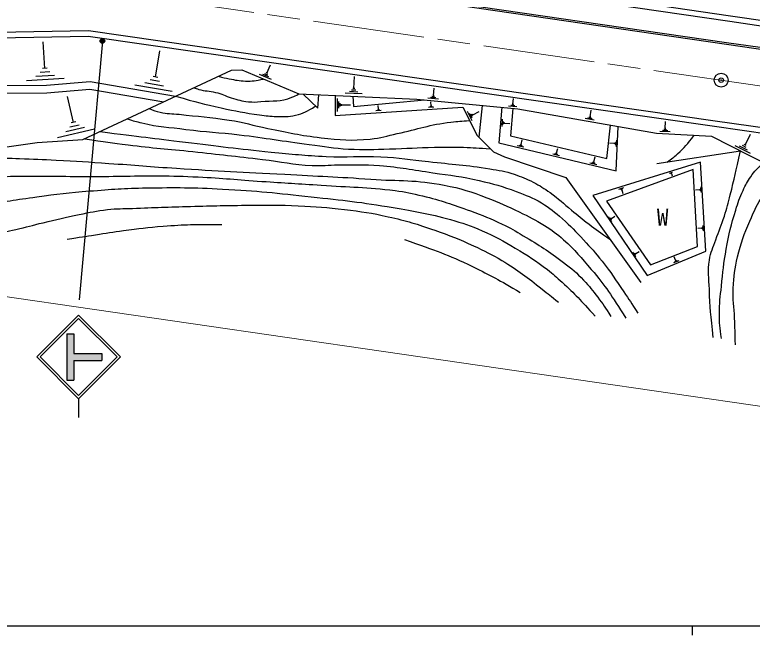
# Model space of a CAD drawing. Units: millimetres, scale not verified. Extents: x 40000 to 680000, y 20000 to 380000.
# Drawn here: x 295091 to 374454, y 204000 to 270776 of the extents above; entities that cross this region are included whole.
import ezdxf
from ezdxf.enums import TextEntityAlignment as Align

# ---------------------------------------------------------------- set-up
doc = ezdxf.new("R2010")
doc.units = ezdxf.units.MM
doc.header["$LTSCALE"] = 1000
doc.header["$PDMODE"] = 32
doc.header["$PDSIZE"] = 500
doc.linetypes.add('CHAIN', pattern=[18.5, 12, -1.5, 3.5, -1.5])
for name, color, linetype, lineweight in [('S-BGD', 7, 'Continuous', 25), ('S-BMK', 2, 'CHAIN', 13), ('S-BMK-SRVR', 3, 'Continuous', 25), ('S-STR-HTXT', 7, 'Continuous', 13), ('S-STR-STRC', 7, 'Continuous', 25), ('S-TTL-BAND', 7, 'Continuous', 25)]:
    doc.layers.add(name, color=color, linetype=linetype, lineweight=lineweight)
doc.styles.add('ＭＳ ゴシック', font='')
doc.styles.get('ＭＳ ゴシック').set_extended_font_data('MS Gothic')

msp = doc.modelspace()

# ---------------------------------------------------------------- hatches: boundary and pattern name
at = {"layer": 'S-STR-STRC'}
msp.add_hatch(color=256, dxfattribs=at).paths.add_polyline_path([(300708, 236449), (301458, 236449), (301458, 234324), (304458, 234324), (304458, 233574), (301458, 233574), (301458, 231449), (300708, 231449)])

# ---------------------------------------------------------------- linework, layer by layer
at = {"layer": 'S-BGD'}
for p, q in [((289475, 282759), (372117, 270677)), ((289389, 282165), (372029, 270083)), ((289030, 279691), (371672, 267609)), ((289059, 279889), (371701, 267807)), ((372116, 270677), (403544, 266067)), ((372029, 270083), (403473, 265471)), ((267886, 268373), (303012, 269088)), ((303012, 269088), (370474, 259366)), ((267853, 267772), (302975, 268487)), ((302975, 268487), (370387, 258772)), ((298318, 265008), (298153, 267859)), ((371670, 267609), (403178, 262989)), ((371701, 267807), (403201, 263188)), ((310222, 264072), (310704, 266888)), ((322231, 264479), (322616, 265392)), ((298850, 264630), (297832, 264571)), ((298572, 265023), (298063, 264993)), ((302409, 257336), (318398, 264819)), ((318398, 264819), (319531, 264831)), ((319531, 264831), (325653, 262253)), ((322718, 263813), (321415, 264362)), ((322447, 264081), (321795, 264356)), ((322339, 264280), (322013, 264417)), ((322313, 264445), (322150, 264513)), ((300424, 263903), (296351, 263669)), ((299383, 264252), (297346, 264135)), ((298492, 263183), (303217, 263582)), ((303217, 263582), (312398, 262011)), ((310656, 263584), (309651, 263756)), ((310474, 264029), (309971, 264115)), ((331582, 262845), (331637, 264118)), ((286516, 263111), (298492, 263183)), ((298528, 262383), (303182, 262776)), ((303182, 262776), (311128, 261417)), ((312026, 262522), (308005, 263210)), ((311090, 263096), (309079, 263440)), ((331695, 262840), (331468, 262850)), ((340144, 262087), (340222, 262890)), ((286538, 262311), (298528, 262383)), ((301415, 259189), (300764, 261980)), ((325653, 262253), (338362, 261698)), ((326116, 262233), (327719, 260706)), ((327719, 260706), (327821, 262158)), ((329564, 262082), (329576, 259933)), ((332467, 262259), (330648, 262339)), ((332020, 262461), (331111, 262501)), ((331801, 262653), (331346, 262673)), ((331461, 261999), (331527, 260907)), ((340277, 261958), (339990, 261986)), ((340216, 262080), (340073, 262094)), ((329813, 260351), (329805, 261780)), ((329954, 260709), (329950, 261424)), ((330096, 260889), (330094, 261246)), ((330238, 260979), (330237, 261157)), ((331527, 260907), (339206, 261616)), ((338362, 261698), (349242, 260648)), ((340685, 261687), (339537, 261798)), ((340409, 261830), (339835, 261885)), ((339890, 260990), (339863, 261415)), ((348753, 261146), (348644, 261157)), ((348699, 261152), (348758, 261760)), ((329576, 259933), (343302, 260827)), ((330238, 261068), (331238, 261074)), ((334531, 260458), (333950, 260421)), ((334382, 260507), (334091, 260488)), ((334305, 260560), (334160, 260551)), ((334265, 260616), (334193, 260611)), ((334229, 260614), (334203, 261020)), ((340206, 260828), (339599, 260788)), ((340050, 260879), (339746, 260859)), ((339970, 260934), (339818, 260925)), ((339928, 260993), (339852, 260988)), ((343302, 260827), (344867, 257765)), ((344332, 259345), (343815, 260356)), ((344377, 260005), (345084, 260367)), ((345391, 261020), (345017, 257615)), ((347492, 260817), (347190, 257005)), ((349108, 260849), (348239, 260933)), ((348704, 260700), (348432, 257760)), ((348899, 260957), (348465, 260999)), ((348799, 261054), (348582, 261075)), ((349242, 260648), (364135, 258031)), ((357009, 259808), (357131, 260503)), ((344304, 259649), (344045, 260155)), ((344340, 259827), (344211, 260080)), ((344409, 259942), (344344, 260068)), ((347533, 258745), (347595, 259536)), ((357453, 259422), (356460, 259597)), ((357222, 259565), (356726, 259653)), ((357116, 259686), (356867, 259730)), ((357071, 259797), (356947, 259819)), ((302006, 258907), (301009, 258674)), ((301664, 259248), (301166, 259131)), ((347627, 258937), (347659, 259332)), ((347714, 259029), (347730, 259227)), ((347797, 259072), (347805, 259171)), ((347801, 259122), (348355, 259078)), ((358791, 255319), (359195, 258899)), ((359828, 253996), (360040, 258750)), ((365091, 258523), (365131, 259289)), ((370387, 258772), (402132, 254211)), ((370474, 259366), (402203, 254807)), ((303687, 258458), (299700, 257528)), ((302598, 258625), (300604, 258159)), ((364135, 258031), (370073, 257707)), ((365621, 258166), (364526, 258224)), ((365353, 258290), (364806, 258319)), ((365222, 258407), (364948, 258421)), ((365159, 258520), (365022, 258527)), ((297514, 257037), (302409, 257336)), ((344867, 257765), (346626, 256006)), ((348432, 257760), (358791, 255319)), ((349578, 256808), (349697, 257307)), ((359844, 257286), (359811, 256554)), ((370073, 257707), (378536, 253403)), ((373681, 256753), (374269, 257909)), ((287132, 255550), (297514, 257037)), ((347190, 257005), (359828, 253996)), ((349883, 256509), (349170, 256679)), ((349722, 256623), (349365, 256708)), ((349650, 256715), (349471, 256758)), ((349622, 256797), (349533, 256819)), ((353405, 255900), (353524, 256399)), ((359608, 256930), (359095, 256953)), ((359610, 256976), (359606, 256884)), ((359685, 257018), (359677, 256835)), ((359762, 257106), (359746, 256740)), ((374255, 255837), (372602, 256677)), ((373926, 256212), (373099, 256632)), ((373803, 256482), (373390, 256692)), ((373784, 256700), (373577, 256805)), ((346626, 256006), (347787, 255469)), ((353711, 255601), (352998, 255771)), ((353550, 255715), (353193, 255800)), ((353477, 255807), (353299, 255850)), ((353450, 255889), (353361, 255910)), ((364201, 254759), (373182, 256126)), ((347787, 255469), (354393, 253262)), ((357733, 254640), (356981, 254819)), ((357563, 254760), (357187, 254849)), ((368894, 254907), (357287, 251312)), ((357487, 254857), (357299, 254902)), ((357458, 254944), (357364, 254966)), ((357411, 254955), (357536, 255482)), ((369457, 245324), (368894, 254907)), ((368079, 254134), (358786, 250709)), ((368571, 245844), (368079, 254134)), ((354393, 253262), (362458, 241953)), ((365558, 253724), (365881, 253825)), ((365649, 253717), (365810, 253767)), ((365699, 253697), (365780, 253722)), ((365729, 253671), (365770, 253684)), ((365750, 253677), (365820, 253451)), ((360092, 252002), (360647, 252174)), ((360248, 251990), (360526, 252076)), ((360334, 251956), (360473, 251999)), ((360386, 251911), (360456, 251932)), ((360421, 251922), (360542, 251533)), ((368766, 251939), (368342, 251915)), ((368763, 251977), (368768, 251902)), ((368822, 252019), (368831, 251867)), ((368878, 252098), (368896, 251795)), ((368930, 252253), (368965, 251647)), ((357287, 251312), (363139, 242706)), ((358786, 250709), (363491, 243869)), ((359341, 248498), (358991, 249012)), ((359305, 248661), (359130, 248919)), ((359312, 248761), (359225, 248889)), ((359342, 248828), (359298, 248892)), ((359320, 248860), (359680, 249105)), ((368985, 247801), (368591, 247778)), ((368983, 247836), (368987, 247766)), ((369037, 247875), (369046, 247734)), ((369089, 247948), (369106, 247667)), ((369138, 248092), (369171, 247529)), ((361923, 245068), (362283, 245313)), ((363139, 242706), (369457, 245324)), ((363491, 243869), (368571, 245844)), ((361944, 244706), (361594, 245220)), ((361908, 244869), (361733, 245126)), ((361915, 244969), (361828, 245097)), ((361945, 245036), (361901, 245100)), ((366198, 244351), (366036, 244740)), ((366544, 244300), (365989, 244070)), ((366383, 244298), (366105, 244183)), ((366290, 244325), (366151, 244267)), ((366232, 244366), (366163, 244337))]:
    msp.add_line(p, q, dxfattribs=at)
for points, knots in [([(316989, 264160), (317545, 264013), (317706, 263977), (318171, 263884), (318845, 263751), (319226, 263662), (319913, 263644), (320678, 263623), (320988, 263689), (321861, 263850)], [0, 0, 0, 0, 1, 1, 1, 2, 2, 2, 3, 3, 3, 3]), ([(314340, 262920), (314592, 262829), (314670, 262810), (314885, 262748), (315578, 262548), (316001, 262589), (316703, 262423), (317380, 262262), (317720, 262038), (318390, 261849), (319101, 261648), (319494, 261471), (320231, 261411), (320754, 261369), (321052, 261377), (321574, 261430), (322883, 261561), (323695, 261391), (324908, 261898), (325206, 262023), (325338, 262064), (325653, 262253)], [0, 0, 0, 0, 1, 1, 1, 2, 2, 2, 3, 3, 3, 4, 4, 4, 5, 5, 5, 6, 6, 6, 7, 7, 7, 7]), ([(312398, 262011), (314730, 261361), (315376, 261170), (317314, 260755), (318914, 260413), (319812, 260219), (321433, 259997), (322144, 259900), (322546, 259837), (323264, 259836), (324060, 259834), (324522, 259786), (325299, 259961), (326191, 260162), (326550, 260398), (327431, 260924)], [0, 0, 0, 0, 1, 1, 1, 2, 2, 2, 3, 3, 3, 4, 4, 4, 5, 5, 5, 5]), ([(309555, 260681), (310081, 260464), (310265, 260407), (310735, 260286), (311509, 260085), (311974, 260154), (312768, 260065), (314879, 259828), (316070, 259755), (318171, 259441), (319812, 259197), (320694, 258863), (322323, 258549), (324557, 258120), (325799, 257786), (328061, 257548), (330118, 257331), (331297, 257187), (333354, 257397), (334504, 257515), (335123, 257746), (336254, 257984), (338511, 258458), (339735, 258972), (342028, 259217), (342813, 259302), (343096, 259343), (344042, 259380)], [0, 0, 0, 0, 1, 1, 1, 2, 2, 2, 3, 3, 3, 4, 4, 4, 5, 5, 5, 6, 6, 6, 7, 7, 7, 8, 8, 8, 9, 9, 9, 9]), ([(307180, 259569), (307912, 259339), (308137, 259292), (308757, 259139), (310581, 258690), (311653, 258687), (313515, 258443), (315748, 258151), (317015, 258124), (319253, 257859), (322200, 257511), (323835, 257191), (326780, 256819), (328433, 256610), (329354, 256410), (331019, 256326), (332734, 256239), (333699, 256290), (335417, 256330), (337314, 256373), (338374, 256488), (340271, 256524), (341485, 256547), (342166, 256556), (343379, 256515), (344518, 256478), (344899, 256449), (346293, 256339)], [0, 0, 0, 0, 1, 1, 1, 2, 2, 2, 3, 3, 3, 4, 4, 4, 5, 5, 5, 6, 6, 6, 7, 7, 7, 8, 8, 8, 9, 9, 9, 9]), ([(304275, 258210), (308736, 257640), (309868, 257495), (313456, 257065), (317053, 256634), (319065, 256357), (322671, 256005), (324980, 255779), (326274, 255642), (328591, 255528), (330897, 255414), (332196, 255615), (334502, 255499), (336508, 255398), (337620, 255184), (339617, 254967), (342192, 254686), (343648, 254624), (346202, 254198), (347234, 254025), (347828, 253958), (348818, 253620), (349651, 253336), (350110, 253145), (350894, 252745), (351637, 252367), (352031, 252109), (352714, 251631), (353662, 250966), (354112, 250486), (355010, 249756), (355729, 249171), (356120, 248828), (356853, 248262), (357723, 247591), (358027, 247385), (359133, 246615)], [0, 0, 0, 0, 1, 1, 1, 2, 2, 2, 3, 3, 3, 4, 4, 4, 5, 5, 5, 6, 6, 6, 7, 7, 7, 8, 8, 8, 9, 9, 9, 10, 10, 10, 11, 11, 11, 12, 12, 12, 12]), ([(302621, 257435), (304869, 257091), (305465, 257009), (307293, 256775), (310002, 256427), (311532, 256342), (314247, 256049), (317175, 255733), (318815, 255560), (321740, 255215), (323830, 254969), (324986, 254661), (327089, 254559), (328175, 254507), (328785, 254613), (329873, 254617), (331619, 254624), (332603, 254685), (334344, 254545), (336601, 254364), (337850, 254107), (340089, 253771), (342034, 253478), (343144, 253404), (345056, 252943), (346636, 252562), (347523, 252327), (349043, 251752), (350130, 251340), (350761, 251129), (351758, 250531), (352706, 249963), (353182, 249552), (354019, 248829), (354972, 248006), (355436, 247466), (356299, 246549), (357112, 245686), (357552, 245187), (358291, 244260), (359272, 243030), (359741, 242278), (360623, 240975), (361228, 240083), (361422, 239790), (362142, 238672)], [0, 0, 0, 0, 1, 1, 1, 2, 2, 2, 3, 3, 3, 4, 4, 4, 5, 5, 5, 6, 6, 6, 7, 7, 7, 8, 8, 8, 9, 9, 9, 10, 10, 10, 11, 11, 11, 12, 12, 12, 13, 13, 13, 14, 14, 14, 15, 15, 15, 15]), ([(365276, 254922), (365824, 255299), (365989, 255438), (366416, 255806), (367209, 256492), (367435, 256839), (368206, 257809)], [0, 0, 0, 0, 1, 1, 1, 2, 2, 2, 2]), ([(370260, 236038), (369996, 238501), (369891, 239197), (369838, 241232), (369806, 242461), (369636, 243167), (369838, 244381), (369985, 245262), (370239, 245717), (370525, 246564), (370862, 247564), (371146, 248091), (371457, 249100), (371728, 249981), (371843, 250486), (372077, 251379), (372559, 253221), (372677, 253832), (373182, 256126)], [0, 0, 0, 0, 1, 1, 1, 2, 2, 2, 3, 3, 3, 4, 4, 4, 5, 5, 5, 6, 6, 6, 6]), ([(277420, 250303), (278234, 250658), (278459, 250765), (279111, 251091), (280090, 251580), (280598, 251929), (281550, 252467), (282234, 252853), (282592, 253116), (283299, 253456), (283967, 253776), (284353, 253935), (285059, 254162), (286026, 254472), (286593, 254563), (287589, 254768), (288559, 254969), (289108, 255067), (290092, 255184), (291093, 255302), (291658, 255356), (292667, 255374), (293812, 255395), (294454, 255333), (295599, 255292), (297148, 255238), (298016, 255213), (299564, 255132), (301776, 255015), (303014, 254936), (305224, 254785), (308068, 254591), (309658, 254438), (312502, 254256), (317046, 253965), (319596, 253867), (324142, 253611), (327765, 253408), (329798, 253342), (333418, 253082), (336501, 252861), (338273, 253044), (341304, 252441), (343135, 252077), (344143, 251756), (345887, 251091), (347280, 250560), (348042, 250210), (349379, 249551), (350455, 249020), (351072, 248741), (352088, 248102), (352938, 247566), (353400, 247231), (354146, 246557), (355411, 245413), (356029, 244672), (357135, 243373), (358762, 241462), (359225, 240656), (360856, 238132)], [0, 0, 0, 0, 1, 1, 1, 2, 2, 2, 3, 3, 3, 4, 4, 4, 5, 5, 5, 6, 6, 6, 7, 7, 7, 8, 8, 8, 9, 9, 9, 10, 10, 10, 11, 11, 11, 12, 12, 12, 13, 13, 13, 14, 14, 14, 15, 15, 15, 16, 16, 16, 17, 17, 17, 18, 18, 18, 19, 19, 19, 20, 20, 20, 20]), ([(371133, 235927), (370971, 237164), (370927, 237554), (370917, 238602), (370906, 239759), (371017, 240405), (371137, 241556), (371300, 243119), (371380, 243999), (371660, 245546), (371961, 247209), (372169, 248140), (372670, 249755), (372933, 250601), (373086, 251079), (373465, 251880), (373745, 252473), (373911, 252807), (374285, 253346), (374742, 254005), (374991, 254220), (375669, 254861)], [0, 0, 0, 0, 1, 1, 1, 2, 2, 2, 3, 3, 3, 4, 4, 4, 5, 5, 5, 6, 6, 6, 7, 7, 7, 7]), ([(282637, 249306), (284607, 250353), (285142, 250656), (286800, 251413), (287914, 251921), (288506, 252299), (289678, 252651), (291024, 253054), (291822, 253139), (293219, 253284), (295306, 253501), (296491, 253386), (298588, 253408), (300157, 253425), (301036, 253355), (302605, 253358), (305723, 253363), (307468, 253450), (310586, 253440), (312250, 253435), (313182, 253393), (314844, 253318), (317519, 253197), (319011, 253020), (321683, 252844), (324179, 252679), (325578, 252604), (328074, 252436), (331176, 252228), (332925, 252228), (336012, 251856), (337184, 251715), (337828, 251544), (338977, 251274), (341031, 250792), (342147, 250373), (344132, 249658), (345483, 249171), (346233, 248868), (347531, 248252), (348447, 247816), (348934, 247518), (349808, 247002), (351561, 245968), (352524, 245344), (354150, 244120), (355047, 243444), (355538, 243037), (356311, 242222), (356952, 241546), (357266, 241125), (357828, 240382), (358420, 239602), (358603, 239316), (359251, 238318)], [0, 0, 0, 0, 1, 1, 1, 2, 2, 2, 3, 3, 3, 4, 4, 4, 5, 5, 5, 6, 6, 6, 7, 7, 7, 8, 8, 8, 9, 9, 9, 10, 10, 10, 11, 11, 11, 12, 12, 12, 13, 13, 13, 14, 14, 14, 15, 15, 15, 16, 16, 16, 17, 17, 17, 18, 18, 18, 18]), ([(372642, 235268), (372607, 236650), (372597, 237006), (372554, 238119), (372506, 239372), (372332, 240074), (372400, 241327), (372472, 242665), (372570, 243419), (372875, 244724), (373237, 246270), (373555, 247117), (374198, 248569), (374698, 249698), (374917, 250389), (375676, 251363), (376090, 251894), (376389, 252145), (376933, 252541), (377508, 252960), (377783, 253075), (378536, 253403)], [0, 0, 0, 0, 1, 1, 1, 2, 2, 2, 3, 3, 3, 4, 4, 4, 5, 5, 5, 6, 6, 6, 7, 7, 7, 7]), ([(287038, 248527), (289202, 249395), (289888, 249651), (291780, 250161), (293954, 250748), (295227, 250848), (297455, 251176), (299665, 251502), (300912, 251630), (303138, 251809), (305534, 252001), (306879, 252103), (309281, 252143), (312475, 252197), (314268, 252189), (317458, 252018), (321194, 251818), (323281, 251596), (327000, 251184), (330448, 250802), (332389, 250624), (335806, 250022), (338226, 249596), (339602, 249414), (341967, 248743), (343328, 248357), (344080, 248091), (345382, 247537), (346834, 246920), (347594, 246452), (348956, 245656), (350359, 244837), (351113, 244318), (352419, 243351), (353074, 242866), (353389, 242528), (353994, 241982), (355466, 240654), (355902, 240123), (357545, 238356)], [0, 0, 0, 0, 1, 1, 1, 2, 2, 2, 3, 3, 3, 4, 4, 4, 5, 5, 5, 6, 6, 6, 7, 7, 7, 8, 8, 8, 9, 9, 9, 10, 10, 10, 11, 11, 11, 12, 12, 12, 13, 13, 13, 13]), ([(292450, 247101), (293788, 247354), (294146, 247422), (295225, 247666), (296366, 247923), (296993, 248121), (298131, 248393), (299650, 248756), (300499, 248967), (302029, 249278), (303214, 249518), (303876, 249675), (305076, 249817), (306120, 249940), (306714, 249892), (307764, 249934), (310207, 250031), (311575, 250092), (314019, 250156), (316500, 250220), (317891, 250264), (320374, 250275), (322414, 250284), (323559, 250321), (325597, 250224), (327544, 250130), (328636, 250060), (330571, 249823), (332426, 249596), (333467, 249447), (335291, 249039), (337276, 248595), (338371, 248254), (340292, 247586), (341953, 247008), (342870, 246639), (344471, 245911), (345691, 245357), (346357, 245004), (347514, 244327), (349302, 243280), (350205, 242530), (351835, 241252), (352531, 240707), (352767, 240527), (353596, 239831)], [0, 0, 0, 0, 1, 1, 1, 2, 2, 2, 3, 3, 3, 4, 4, 4, 5, 5, 5, 6, 6, 6, 7, 7, 7, 8, 8, 8, 9, 9, 9, 10, 10, 10, 11, 11, 11, 12, 12, 12, 13, 13, 13, 14, 14, 14, 15, 15, 15, 15]), ([(300740, 246639), (302220, 246860), (302590, 246916), (303776, 247094), (304955, 247271), (305612, 247397), (306795, 247550), (308452, 247763), (309381, 247885), (311046, 248022), (313512, 248225), (314367, 248199), (317378, 248210)], [0, 0, 0, 0, 1, 1, 1, 2, 2, 2, 3, 3, 3, 4, 4, 4, 4]), ([(337021, 246578), (340514, 245355), (341585, 245026), (344355, 243680), (346410, 242682), (347134, 242287), (349491, 240877)], [0, 0, 0, 0, 1, 1, 1, 2, 2, 2, 2])]:
    msp.add_open_spline(points, degree=3, knots=knots, dxfattribs=at)
at = {"layer": 'S-BMK'}
msp.add_line((180787, 291361), (402720, 259146), dxfattribs=at)
at = {"layer": 'S-BMK-SRVR'}
msp.add_circle((371108, 263735), 750, dxfattribs=at)
msp.add_point((371108, 263735), dxfattribs=at)
at = {"layer": 'S-STR-HTXT'}
msp.add_line((210175, 252625), (397819, 225387), dxfattribs=at)
at = {"layer": 'S-STR-STRC'}
for p, q in [((304519, 267950), (302015, 240105)), ((297458, 233949), (301958, 238449)), ((297812, 233950), (301958, 238096)), ((306458, 233949), (301958, 238449)), ((306105, 233949), (301958, 238096)), ((300708, 236449), (300708, 231449)), ((300708, 236449), (301458, 236449)), ((301458, 236449), (301458, 234324)), ((301458, 234324), (304458, 234324)), ((304458, 234324), (304458, 233574)), ((297459, 233949), (301958, 229449)), ((297812, 233950), (301958, 229803)), ((301458, 233574), (304458, 233574)), ((301458, 233574), (301458, 231449)), ((301958, 229449), (306458, 233949)), ((301958, 229803), (306105, 233949)), ((300708, 231449), (301458, 231449)), ((301959, 229449), (301959, 227449))]:
    msp.add_line(p, q, dxfattribs=at)
for radius in [250, 200, 150, 100, 50, 20]:
    msp.add_circle((304519, 267950), radius, dxfattribs=at)
msp.add_point((304519, 267950), dxfattribs=at)
at = {"layer": 'S-TTL-BAND'}
for p, q in [((40000, 205000), (579000, 205000)), ((368000, 205000), (368000, 204000))]:
    msp.add_line(p, q, dxfattribs=at)

# ---------------------------------------------------------------- texts
at = {"layer": 'S-BGD', "style": 'ＭＳ ゴシック'}
msp.add_text('W', height=1833, dxfattribs=at).set_placement((364814, 249006), align=Align.MIDDLE_CENTER)

doc.saveas('drawing.dxf')
